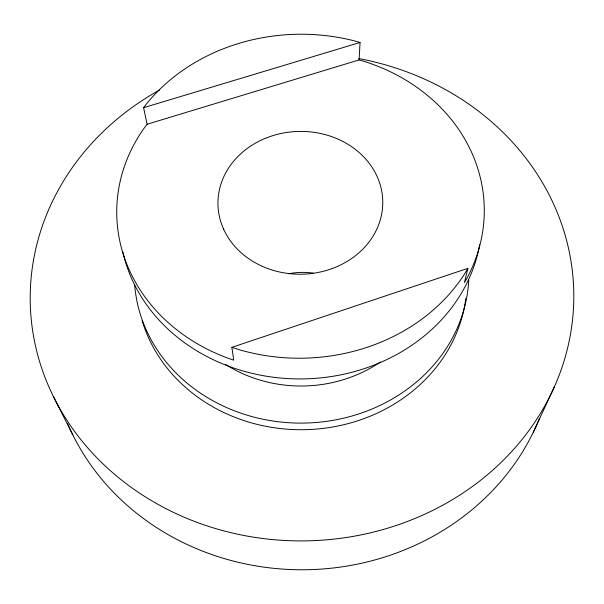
<?xml version="1.0" encoding="UTF-8"?>
<svg xmlns="http://www.w3.org/2000/svg" width="604" height="604" viewBox="0 0 604 604"><rect width="100%" height="100%" fill="white"/><g stroke="black" fill="none" stroke-linecap="round" stroke-linejoin="round"><path stroke-width="0.91" d="M359.101 59.917L360.052 42.476L353.974 40.762A187.821 161.993 -1 0 0 147.248 102.959L143.593 107.693L147.097 124.258L144.492 127.663A183.782 159.524 -1 0 0 228.908 358.542L233.733 360.135L231.891 347.323L467.881 268.342L464.438 282.529L466.718 278.648A183.782 159.524 -1 0 0 363.434 61.147L359.101 59.917L147.097 124.258M533.317 432.215L554.563 386.371M467.881 268.342L464.657 273.793A187.821 161.993 -1 0 1 238.686 349.55L231.891 347.323M143.593 107.693L360.052 42.476M53.507 396.76L72.835 434.903M539.5 418.255A252.246 230.237 -1 0 1 304.937 569.753A252.246 230.237 -1 0 1 67.535 423.374M358.851 58.573A271.815 243.759 -1 0 1 543.056 408.953A271.815 243.759 -1 0 1 116.753 476.156A271.815 243.759 -1 0 1 159.63 89.981M465.812 298.467A165.179 147.678 -1 0 1 316.285 429.089A165.179 147.678 -1 0 1 143.548 325.065M143.254 324.174A165.179 147.678 -1 0 1 142.136 320.596M468.742 280.233A167.323 149.105 -1 0 1 303.608 423.087A167.323 149.105 -1 0 1 134.684 285.012M479.674 244.688A181.185 157.923 -1 0 1 303.812 378.897A181.185 157.923 -1 0 1 122.755 251.574M380.339 362A129.837 115.613 -1 0 1 225.602 364.446M288.757 273.748A67.082 61.329 -1 0 1 313.295 273.129M223.616 229.165L221.864 224.907A82.416 71.408 -1 0 1 316.164 132.661A82.416 71.408 -1 0 1 363.631 248.297A82.416 71.408 -1 0 1 223.616 229.165"/></g></svg>
